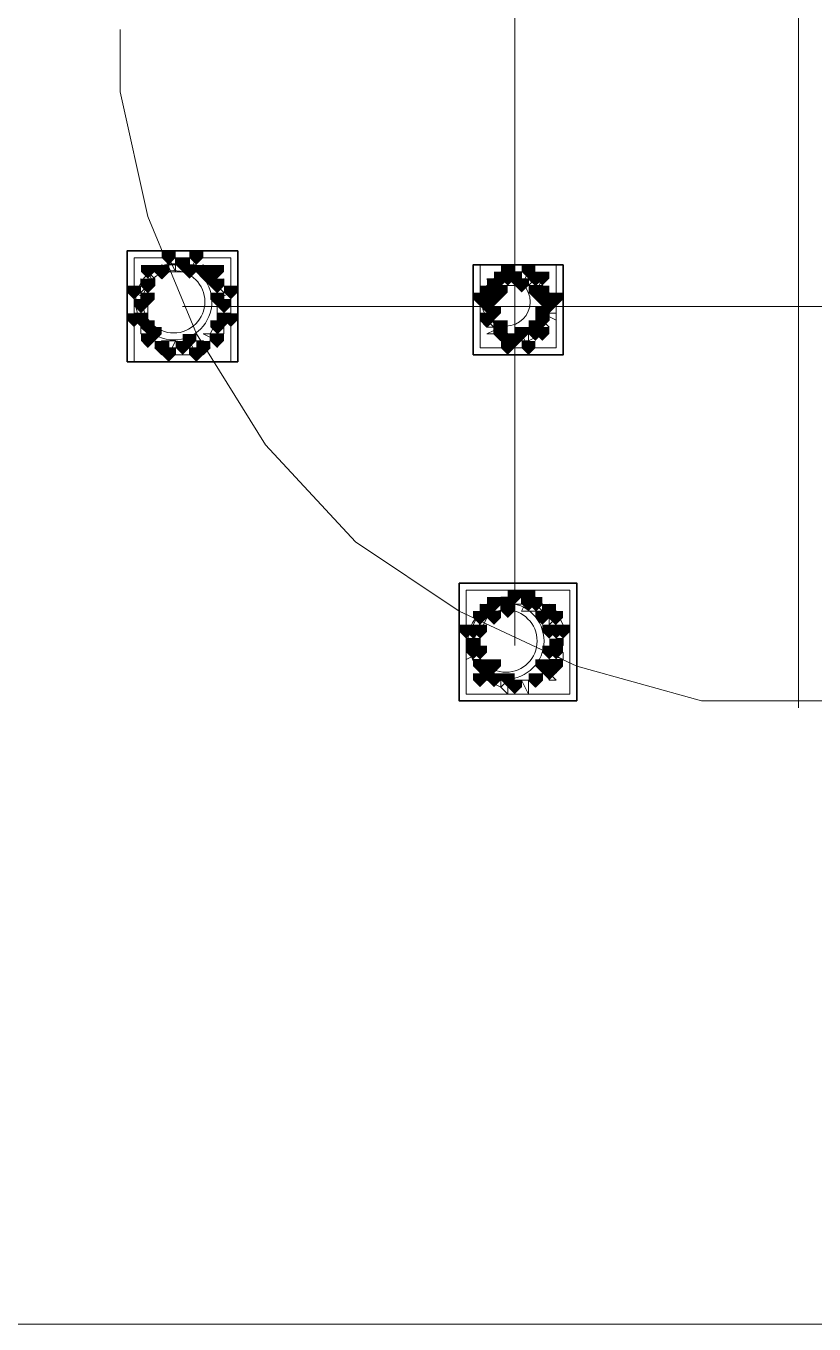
# Model space of a CAD drawing. Header units: millimetres. Extents: x 2315 to 4619, y 1334 to 1897.
# Drawn here: x 3493.2 to 3500.16, y 1530.21 to 1541.67 of the extents above; entities that cross this region are included whole.
import ezdxf

# ---------------------------------------------------------------- set-up
doc = ezdxf.new("R2010")
doc.units = ezdxf.units.MM
for name, color, linetype, true_color in [('PDF_10', 7, 'Continuous', 0x00b85c), ('PDF_AXIS', 7, 'Continuous', 0x00b85c), ('PDF_柱构件', 7, 'Continuous', 0x00b85c), ('PDF_转运站初步方案', 7, 'Continuous', 0x00b85c)]:
    doc.layers.add(name, color=color, linetype=linetype, true_color=true_color)
doc.layers.add('PDF_中心线层', color=1, linetype='Continuous')
doc.layers.add('PDF_粗实线层', color=7, linetype='Continuous')

msp = doc.modelspace()

# ---------------------------------------------------------------- hatches: boundary and pattern name
at = {"layer": 'PDF_10', "transparency": 33554559}
for points in [[(3494.583, 1539.62), (3494.522, 1539.62), (3494.522, 1539.558), (3494.583, 1539.497), (3494.644, 1539.558), (3494.644, 1539.62)], [(3494.583, 1539.62), (3494.522, 1539.62), (3494.522, 1539.558), (3494.583, 1539.497), (3494.644, 1539.558), (3494.644, 1539.62)], [(3494.583, 1539.62), (3494.522, 1539.62), (3494.522, 1539.558), (3494.583, 1539.497), (3494.644, 1539.558), (3494.644, 1539.62)], [(3494.4, 1539.558), (3494.338, 1539.558), (3494.338, 1539.497), (3494.4, 1539.436), (3494.461, 1539.497), (3494.461, 1539.558)], [(3494.4, 1539.558), (3494.338, 1539.558), (3494.338, 1539.497), (3494.4, 1539.436), (3494.461, 1539.497), (3494.461, 1539.558)], [(3494.4, 1539.558), (3494.338, 1539.558), (3494.338, 1539.497), (3494.4, 1539.436), (3494.461, 1539.497), (3494.461, 1539.558)], [(3494.766, 1539.558), (3494.705, 1539.558), (3494.705, 1539.497), (3494.766, 1539.436), (3494.827, 1539.497), (3494.827, 1539.558)], [(3494.766, 1539.558), (3494.705, 1539.558), (3494.705, 1539.497), (3494.766, 1539.436), (3494.827, 1539.497), (3494.827, 1539.558)], [(3494.766, 1539.558), (3494.705, 1539.558), (3494.705, 1539.497), (3494.766, 1539.436), (3494.827, 1539.497), (3494.827, 1539.558)], [(3497.393, 1539.497), (3497.331, 1539.497), (3497.331, 1539.436), (3497.393, 1539.375), (3497.454, 1539.436), (3497.454, 1539.497)], [(3497.393, 1539.497), (3497.331, 1539.497), (3497.331, 1539.436), (3497.393, 1539.375), (3497.454, 1539.436), (3497.454, 1539.497)], [(3497.515, 1539.497), (3497.454, 1539.497), (3497.454, 1539.436), (3497.515, 1539.375), (3497.576, 1539.436), (3497.576, 1539.497)], [(3497.515, 1539.497), (3497.454, 1539.497), (3497.454, 1539.436), (3497.515, 1539.375), (3497.576, 1539.436), (3497.576, 1539.497)], [(3497.698, 1539.497), (3497.637, 1539.497), (3497.637, 1539.436), (3497.698, 1539.375), (3497.759, 1539.436), (3497.759, 1539.497)], [(3497.698, 1539.497), (3497.637, 1539.497), (3497.637, 1539.436), (3497.698, 1539.375), (3497.759, 1539.436), (3497.759, 1539.497)], [(3494.277, 1539.436), (3494.216, 1539.436), (3494.216, 1539.375), (3494.277, 1539.314), (3494.338, 1539.375), (3494.338, 1539.436)], [(3494.277, 1539.436), (3494.216, 1539.436), (3494.216, 1539.375), (3494.277, 1539.314), (3494.338, 1539.375), (3494.338, 1539.436)], [(3494.888, 1539.436), (3494.827, 1539.436), (3494.827, 1539.375), (3494.888, 1539.314), (3494.949, 1539.375), (3494.949, 1539.436)], [(3494.888, 1539.436), (3494.827, 1539.436), (3494.827, 1539.375), (3494.888, 1539.314), (3494.949, 1539.375), (3494.949, 1539.436)], [(3497.27, 1539.375), (3497.209, 1539.375), (3497.209, 1539.314), (3497.27, 1539.253), (3497.331, 1539.314), (3497.331, 1539.375)], [(3497.27, 1539.375), (3497.209, 1539.375), (3497.209, 1539.314), (3497.27, 1539.253), (3497.331, 1539.314), (3497.331, 1539.375)], [(3497.759, 1539.375), (3497.698, 1539.375), (3497.698, 1539.314), (3497.759, 1539.253), (3497.82, 1539.314), (3497.82, 1539.375)], [(3497.759, 1539.375), (3497.698, 1539.375), (3497.698, 1539.314), (3497.759, 1539.253), (3497.82, 1539.314), (3497.82, 1539.375)], [(3494.216, 1539.253), (3494.155, 1539.253), (3494.155, 1539.192), (3494.216, 1539.131), (3494.277, 1539.192), (3494.277, 1539.253)], [(3494.216, 1539.253), (3494.155, 1539.253), (3494.155, 1539.192), (3494.216, 1539.131), (3494.277, 1539.192), (3494.277, 1539.253)], [(3494.949, 1539.253), (3494.888, 1539.253), (3494.888, 1539.192), (3494.949, 1539.131), (3495.01, 1539.192), (3495.01, 1539.253)], [(3494.949, 1539.253), (3494.888, 1539.253), (3494.888, 1539.192), (3494.949, 1539.131), (3495.01, 1539.192), (3495.01, 1539.253)], [(3497.27, 1539.253), (3497.209, 1539.253), (3497.209, 1539.192), (3497.27, 1539.131), (3497.331, 1539.192), (3497.331, 1539.253)], [(3497.27, 1539.253), (3497.209, 1539.253), (3497.209, 1539.192), (3497.27, 1539.131), (3497.331, 1539.192), (3497.331, 1539.253)], [(3497.82, 1539.253), (3497.759, 1539.253), (3497.759, 1539.192), (3497.82, 1539.131), (3497.881, 1539.192), (3497.881, 1539.253)], [(3497.82, 1539.253), (3497.759, 1539.253), (3497.759, 1539.192), (3497.82, 1539.131), (3497.881, 1539.192), (3497.881, 1539.253)], [(3497.27, 1539.131), (3497.209, 1539.131), (3497.209, 1539.07), (3497.27, 1539.009), (3497.331, 1539.07), (3497.331, 1539.131)], [(3497.27, 1539.131), (3497.209, 1539.131), (3497.209, 1539.07), (3497.27, 1539.009), (3497.331, 1539.07), (3497.331, 1539.131)], [(3497.759, 1539.131), (3497.698, 1539.131), (3497.698, 1539.07), (3497.759, 1539.009), (3497.82, 1539.07), (3497.82, 1539.131)], [(3497.759, 1539.131), (3497.698, 1539.131), (3497.698, 1539.07), (3497.759, 1539.009), (3497.82, 1539.07), (3497.82, 1539.131)], [(3494.277, 1539.07), (3494.216, 1539.07), (3494.216, 1539.009), (3494.277, 1538.948), (3494.338, 1539.009), (3494.338, 1539.07)], [(3494.277, 1539.07), (3494.216, 1539.07), (3494.216, 1539.009), (3494.277, 1538.948), (3494.338, 1539.009), (3494.338, 1539.07)], [(3494.888, 1539.07), (3494.827, 1539.07), (3494.827, 1539.009), (3494.888, 1538.948), (3494.949, 1539.009), (3494.949, 1539.07)], [(3494.888, 1539.07), (3494.827, 1539.07), (3494.827, 1539.009), (3494.888, 1538.948), (3494.949, 1539.009), (3494.949, 1539.07)], [(3497.393, 1539.009), (3497.331, 1539.009), (3497.331, 1538.948), (3497.393, 1538.887), (3497.454, 1538.948), (3497.454, 1539.009)], [(3497.393, 1539.009), (3497.331, 1539.009), (3497.331, 1538.948), (3497.393, 1538.887), (3497.454, 1538.948), (3497.454, 1539.009)], [(3497.393, 1539.009), (3497.331, 1539.009), (3497.331, 1538.948), (3497.393, 1538.887), (3497.454, 1538.948), (3497.454, 1539.009)], [(3497.515, 1538.948), (3497.454, 1538.948), (3497.454, 1538.887), (3497.515, 1538.825), (3497.576, 1538.887), (3497.576, 1538.948)], [(3497.515, 1538.948), (3497.454, 1538.948), (3497.454, 1538.887), (3497.515, 1538.825), (3497.576, 1538.887), (3497.576, 1538.948)], [(3497.698, 1539.009), (3497.637, 1539.009), (3497.637, 1538.948), (3497.698, 1538.887), (3497.759, 1538.948), (3497.759, 1539.009)], [(3497.698, 1539.009), (3497.637, 1539.009), (3497.637, 1538.948), (3497.698, 1538.887), (3497.759, 1538.948), (3497.759, 1539.009)], [(3494.4, 1538.887), (3494.338, 1538.887), (3494.338, 1538.825), (3494.4, 1538.764), (3494.461, 1538.825), (3494.461, 1538.887)], [(3494.4, 1538.887), (3494.338, 1538.887), (3494.338, 1538.825), (3494.4, 1538.764), (3494.461, 1538.825), (3494.461, 1538.887)], [(3494.583, 1538.887), (3494.522, 1538.887), (3494.522, 1538.825), (3494.583, 1538.764), (3494.644, 1538.825), (3494.644, 1538.887)], [(3494.583, 1538.887), (3494.522, 1538.887), (3494.522, 1538.825), (3494.583, 1538.764), (3494.644, 1538.825), (3494.644, 1538.887)], [(3494.766, 1538.887), (3494.705, 1538.887), (3494.705, 1538.825), (3494.766, 1538.764), (3494.827, 1538.825), (3494.827, 1538.887)], [(3494.766, 1538.887), (3494.705, 1538.887), (3494.705, 1538.825), (3494.766, 1538.764), (3494.827, 1538.825), (3494.827, 1538.887)], [(3497.331, 1536.627), (3497.27, 1536.627), (3497.27, 1536.565), (3497.331, 1536.504), (3497.393, 1536.565), (3497.393, 1536.627)], [(3497.331, 1536.627), (3497.27, 1536.627), (3497.27, 1536.565), (3497.331, 1536.504), (3497.393, 1536.565), (3497.393, 1536.627)], [(3497.515, 1536.688), (3497.454, 1536.688), (3497.454, 1536.627), (3497.515, 1536.565), (3497.576, 1536.627), (3497.576, 1536.688)], [(3497.515, 1536.688), (3497.454, 1536.688), (3497.454, 1536.627), (3497.515, 1536.565), (3497.576, 1536.627), (3497.576, 1536.688)], [(3497.698, 1536.627), (3497.637, 1536.627), (3497.637, 1536.565), (3497.698, 1536.504), (3497.759, 1536.565), (3497.759, 1536.627)], [(3497.698, 1536.627), (3497.637, 1536.627), (3497.637, 1536.565), (3497.698, 1536.504), (3497.759, 1536.565), (3497.759, 1536.627)], [(3497.209, 1536.504), (3497.148, 1536.504), (3497.148, 1536.443), (3497.209, 1536.382), (3497.27, 1536.443), (3497.27, 1536.504)], [(3497.209, 1536.504), (3497.148, 1536.504), (3497.148, 1536.443), (3497.209, 1536.382), (3497.27, 1536.443), (3497.27, 1536.504)], [(3497.881, 1536.504), (3497.82, 1536.504), (3497.82, 1536.443), (3497.881, 1536.382), (3497.942, 1536.443), (3497.942, 1536.504)], [(3497.881, 1536.504), (3497.82, 1536.504), (3497.82, 1536.443), (3497.881, 1536.382), (3497.942, 1536.443), (3497.942, 1536.504)], [(3497.148, 1536.26), (3497.087, 1536.26), (3497.087, 1536.199), (3497.148, 1536.138), (3497.209, 1536.199), (3497.209, 1536.26)], [(3497.148, 1536.26), (3497.087, 1536.26), (3497.087, 1536.199), (3497.148, 1536.138), (3497.209, 1536.199), (3497.209, 1536.26)], [(3497.881, 1536.26), (3497.82, 1536.26), (3497.82, 1536.199), (3497.881, 1536.138), (3497.942, 1536.199), (3497.942, 1536.26)], [(3497.881, 1536.26), (3497.82, 1536.26), (3497.82, 1536.199), (3497.881, 1536.138), (3497.942, 1536.199), (3497.942, 1536.26)], [(3497.209, 1536.077), (3497.148, 1536.077), (3497.148, 1536.016), (3497.209, 1535.955), (3497.27, 1536.016), (3497.27, 1536.077)], [(3497.209, 1536.077), (3497.148, 1536.077), (3497.148, 1536.016), (3497.209, 1535.955), (3497.27, 1536.016), (3497.27, 1536.077)], [(3497.881, 1536.077), (3497.82, 1536.077), (3497.82, 1536.016), (3497.881, 1535.955), (3497.942, 1536.016), (3497.942, 1536.077)], [(3497.881, 1536.077), (3497.82, 1536.077), (3497.82, 1536.016), (3497.881, 1535.955), (3497.942, 1536.016), (3497.942, 1536.077)], [(3497.331, 1535.955), (3497.27, 1535.955), (3497.27, 1535.894), (3497.331, 1535.832), (3497.393, 1535.894), (3497.393, 1535.955)], [(3497.331, 1535.955), (3497.27, 1535.955), (3497.27, 1535.894), (3497.331, 1535.832), (3497.393, 1535.894), (3497.393, 1535.955)], [(3497.331, 1535.955), (3497.27, 1535.955), (3497.27, 1535.894), (3497.331, 1535.832), (3497.393, 1535.894), (3497.393, 1535.955)], [(3497.698, 1535.955), (3497.637, 1535.955), (3497.637, 1535.894), (3497.698, 1535.832), (3497.759, 1535.894), (3497.759, 1535.955)], [(3497.698, 1535.955), (3497.637, 1535.955), (3497.637, 1535.894), (3497.698, 1535.832), (3497.759, 1535.894), (3497.759, 1535.955)], [(3497.515, 1535.894), (3497.454, 1535.894), (3497.454, 1535.832), (3497.515, 1535.771), (3497.576, 1535.832), (3497.576, 1535.894)], [(3497.515, 1535.894), (3497.454, 1535.894), (3497.454, 1535.832), (3497.515, 1535.771), (3497.576, 1535.832), (3497.576, 1535.894)]]:
    msp.add_hatch(color=256, dxfattribs=at).paths.add_polyline_path(points)
at = {"layer": 'PDF_柱构件', "transparency": 33554559}
for points in [[(3494.461, 1539.681), (3494.4, 1539.681), (3494.4, 1539.62), (3494.461, 1539.558), (3494.522, 1539.62), (3494.522, 1539.681)], [(3494.705, 1539.681), (3494.644, 1539.681), (3494.644, 1539.62), (3494.705, 1539.558), (3494.766, 1539.62), (3494.766, 1539.681)], [(3494.277, 1539.558), (3494.216, 1539.558), (3494.216, 1539.497), (3494.277, 1539.436), (3494.338, 1539.497), (3494.338, 1539.558)], [(3494.644, 1539.558), (3494.583, 1539.558), (3494.583, 1539.497), (3494.644, 1539.436), (3494.705, 1539.497), (3494.705, 1539.558)], [(3494.827, 1539.497), (3494.766, 1539.497), (3494.766, 1539.436), (3494.827, 1539.375), (3494.888, 1539.436), (3494.888, 1539.497)], [(3494.888, 1539.558), (3494.827, 1539.558), (3494.827, 1539.497), (3494.888, 1539.436), (3494.949, 1539.497), (3494.949, 1539.558)], [(3497.454, 1539.558), (3497.393, 1539.558), (3497.393, 1539.497), (3497.454, 1539.436), (3497.515, 1539.497), (3497.515, 1539.558)], [(3497.454, 1539.497), (3497.393, 1539.497), (3497.393, 1539.436), (3497.454, 1539.375), (3497.515, 1539.436), (3497.515, 1539.497)], [(3497.637, 1539.558), (3497.576, 1539.558), (3497.576, 1539.497), (3497.637, 1539.436), (3497.698, 1539.497), (3497.698, 1539.558)], [(3497.759, 1539.497), (3497.698, 1539.497), (3497.698, 1539.436), (3497.759, 1539.375), (3497.82, 1539.436), (3497.82, 1539.497)], [(3494.155, 1539.375), (3494.094, 1539.375), (3494.094, 1539.314), (3494.155, 1539.253), (3494.216, 1539.314), (3494.216, 1539.375)], [(3495.01, 1539.375), (3494.949, 1539.375), (3494.949, 1539.314), (3495.01, 1539.253), (3495.071, 1539.314), (3495.071, 1539.375)], [(3497.331, 1539.436), (3497.27, 1539.436), (3497.27, 1539.375), (3497.331, 1539.314), (3497.393, 1539.375), (3497.393, 1539.436)], [(3497.393, 1539.375), (3497.331, 1539.375), (3497.331, 1539.314), (3497.393, 1539.253), (3497.454, 1539.314), (3497.454, 1539.375)], [(3497.576, 1539.436), (3497.515, 1539.436), (3497.515, 1539.375), (3497.576, 1539.314), (3497.637, 1539.375), (3497.637, 1539.436)], [(3497.698, 1539.375), (3497.637, 1539.375), (3497.637, 1539.314), (3497.698, 1539.253), (3497.759, 1539.314), (3497.759, 1539.375)], [(3494.277, 1539.314), (3494.216, 1539.314), (3494.216, 1539.253), (3494.277, 1539.192), (3494.338, 1539.253), (3494.338, 1539.314)], [(3494.888, 1539.314), (3494.827, 1539.314), (3494.827, 1539.253), (3494.888, 1539.192), (3494.949, 1539.253), (3494.949, 1539.314)], [(3497.209, 1539.314), (3497.148, 1539.314), (3497.148, 1539.253), (3497.209, 1539.192), (3497.27, 1539.253), (3497.27, 1539.314)], [(3497.27, 1539.314), (3497.209, 1539.314), (3497.209, 1539.253), (3497.27, 1539.192), (3497.331, 1539.253), (3497.331, 1539.314)], [(3497.331, 1539.314), (3497.27, 1539.314), (3497.27, 1539.253), (3497.331, 1539.192), (3497.393, 1539.253), (3497.393, 1539.314)], [(3497.759, 1539.314), (3497.698, 1539.314), (3497.698, 1539.253), (3497.759, 1539.192), (3497.82, 1539.253), (3497.82, 1539.314)], [(3497.82, 1539.314), (3497.759, 1539.314), (3497.759, 1539.253), (3497.82, 1539.192), (3497.881, 1539.253), (3497.881, 1539.314)], [(3497.881, 1539.314), (3497.82, 1539.314), (3497.82, 1539.253), (3497.881, 1539.192), (3497.942, 1539.253), (3497.942, 1539.314)], [(3494.155, 1539.131), (3494.094, 1539.131), (3494.094, 1539.07), (3494.155, 1539.009), (3494.216, 1539.07), (3494.216, 1539.131)], [(3494.216, 1539.131), (3494.155, 1539.131), (3494.155, 1539.07), (3494.216, 1539.009), (3494.277, 1539.07), (3494.277, 1539.131)], [(3494.949, 1539.131), (3494.888, 1539.131), (3494.888, 1539.07), (3494.949, 1539.009), (3495.01, 1539.07), (3495.01, 1539.131)], [(3495.01, 1539.131), (3494.949, 1539.131), (3494.949, 1539.07), (3495.01, 1539.009), (3495.071, 1539.07), (3495.071, 1539.131)], [(3497.331, 1539.192), (3497.27, 1539.192), (3497.27, 1539.131), (3497.331, 1539.07), (3497.393, 1539.131), (3497.393, 1539.192)], [(3497.759, 1539.192), (3497.698, 1539.192), (3497.698, 1539.131), (3497.759, 1539.07), (3497.82, 1539.131), (3497.82, 1539.192)], [(3497.393, 1539.07), (3497.331, 1539.07), (3497.331, 1539.009), (3497.393, 1538.948), (3497.454, 1539.009), (3497.454, 1539.07)], [(3497.698, 1539.07), (3497.637, 1539.07), (3497.637, 1539.009), (3497.698, 1538.948), (3497.759, 1539.009), (3497.759, 1539.07)], [(3494.277, 1538.948), (3494.216, 1538.948), (3494.216, 1538.887), (3494.277, 1538.825), (3494.338, 1538.887), (3494.338, 1538.948)], [(3494.338, 1539.009), (3494.277, 1539.009), (3494.277, 1538.948), (3494.338, 1538.887), (3494.4, 1538.948), (3494.4, 1539.009)], [(3494.644, 1538.948), (3494.583, 1538.948), (3494.583, 1538.887), (3494.644, 1538.825), (3494.705, 1538.887), (3494.705, 1538.948)], [(3494.888, 1538.948), (3494.827, 1538.948), (3494.827, 1538.887), (3494.888, 1538.825), (3494.949, 1538.887), (3494.949, 1538.948)], [(3497.454, 1538.948), (3497.393, 1538.948), (3497.393, 1538.887), (3497.454, 1538.825), (3497.515, 1538.887), (3497.515, 1538.948)], [(3497.576, 1539.009), (3497.515, 1539.009), (3497.515, 1538.948), (3497.576, 1538.887), (3497.637, 1538.948), (3497.637, 1539.009)], [(3497.759, 1539.009), (3497.698, 1539.009), (3497.698, 1538.948), (3497.759, 1538.887), (3497.82, 1538.948), (3497.82, 1539.009)], [(3494.461, 1538.825), (3494.4, 1538.825), (3494.4, 1538.764), (3494.461, 1538.703), (3494.522, 1538.764), (3494.522, 1538.825)], [(3494.705, 1538.825), (3494.644, 1538.825), (3494.644, 1538.764), (3494.705, 1538.703), (3494.766, 1538.764), (3494.766, 1538.825)], [(3497.454, 1538.887), (3497.393, 1538.887), (3497.393, 1538.825), (3497.454, 1538.764), (3497.515, 1538.825), (3497.515, 1538.887)], [(3497.637, 1538.887), (3497.576, 1538.887), (3497.576, 1538.825), (3497.637, 1538.764), (3497.698, 1538.825), (3497.698, 1538.887)], [(3497.454, 1536.627), (3497.393, 1536.627), (3497.393, 1536.565), (3497.454, 1536.504), (3497.515, 1536.565), (3497.515, 1536.627)], [(3497.637, 1536.688), (3497.576, 1536.688), (3497.576, 1536.627), (3497.637, 1536.565), (3497.698, 1536.627), (3497.698, 1536.688)], [(3497.637, 1536.627), (3497.576, 1536.627), (3497.576, 1536.565), (3497.637, 1536.504), (3497.698, 1536.565), (3497.698, 1536.627)], [(3497.27, 1536.565), (3497.209, 1536.565), (3497.209, 1536.504), (3497.27, 1536.443), (3497.331, 1536.504), (3497.331, 1536.565)], [(3497.331, 1536.504), (3497.27, 1536.504), (3497.27, 1536.443), (3497.331, 1536.382), (3497.393, 1536.443), (3497.393, 1536.504)], [(3497.454, 1536.565), (3497.393, 1536.565), (3497.393, 1536.504), (3497.454, 1536.443), (3497.515, 1536.504), (3497.515, 1536.565)], [(3497.759, 1536.504), (3497.698, 1536.504), (3497.698, 1536.443), (3497.759, 1536.382), (3497.82, 1536.443), (3497.82, 1536.504)], [(3497.82, 1536.565), (3497.759, 1536.565), (3497.759, 1536.504), (3497.82, 1536.443), (3497.881, 1536.504), (3497.881, 1536.565)], [(3497.087, 1536.382), (3497.026, 1536.382), (3497.026, 1536.321), (3497.087, 1536.26), (3497.148, 1536.321), (3497.148, 1536.382)], [(3497.148, 1536.382), (3497.087, 1536.382), (3497.087, 1536.321), (3497.148, 1536.26), (3497.209, 1536.321), (3497.209, 1536.382)], [(3497.209, 1536.382), (3497.148, 1536.382), (3497.148, 1536.321), (3497.209, 1536.26), (3497.27, 1536.321), (3497.27, 1536.382)], [(3497.82, 1536.382), (3497.759, 1536.382), (3497.759, 1536.321), (3497.82, 1536.26), (3497.881, 1536.321), (3497.881, 1536.382)], [(3497.881, 1536.382), (3497.82, 1536.382), (3497.82, 1536.321), (3497.881, 1536.26), (3497.942, 1536.321), (3497.942, 1536.382)], [(3497.942, 1536.382), (3497.881, 1536.382), (3497.881, 1536.321), (3497.942, 1536.26), (3498.003, 1536.321), (3498.003, 1536.382)], [(3497.148, 1536.199), (3497.087, 1536.199), (3497.087, 1536.138), (3497.148, 1536.077), (3497.209, 1536.138), (3497.209, 1536.199)], [(3497.209, 1536.199), (3497.148, 1536.199), (3497.148, 1536.138), (3497.209, 1536.077), (3497.27, 1536.138), (3497.27, 1536.199)], [(3497.82, 1536.199), (3497.759, 1536.199), (3497.759, 1536.138), (3497.82, 1536.077), (3497.881, 1536.138), (3497.881, 1536.199)], [(3497.881, 1536.199), (3497.82, 1536.199), (3497.82, 1536.138), (3497.881, 1536.077), (3497.942, 1536.138), (3497.942, 1536.199)], [(3497.331, 1536.077), (3497.27, 1536.077), (3497.27, 1536.016), (3497.331, 1535.955), (3497.393, 1536.016), (3497.393, 1536.077)], [(3497.759, 1536.077), (3497.698, 1536.077), (3497.698, 1536.016), (3497.759, 1535.955), (3497.82, 1536.016), (3497.82, 1536.077)], [(3497.209, 1535.955), (3497.148, 1535.955), (3497.148, 1535.894), (3497.209, 1535.832), (3497.27, 1535.894), (3497.27, 1535.955)], [(3497.27, 1536.016), (3497.209, 1536.016), (3497.209, 1535.955), (3497.27, 1535.894), (3497.331, 1535.955), (3497.331, 1536.016)], [(3497.454, 1535.955), (3497.393, 1535.955), (3497.393, 1535.894), (3497.454, 1535.832), (3497.515, 1535.894), (3497.515, 1535.955)], [(3497.82, 1536.016), (3497.759, 1536.016), (3497.759, 1535.955), (3497.82, 1535.894), (3497.881, 1535.955), (3497.881, 1536.016)]]:
    msp.add_hatch(color=256, dxfattribs=at).paths.add_polyline_path(points)
at = {"layer": 'PDF_转运站初步方案', "transparency": 33554559}
for points in [[(3494.583, 1539.62), (3494.522, 1539.62), (3494.522, 1539.558), (3494.583, 1539.497), (3494.644, 1539.558), (3494.644, 1539.62)], [(3494.583, 1539.62), (3494.522, 1539.62), (3494.522, 1539.558), (3494.583, 1539.497), (3494.644, 1539.558), (3494.644, 1539.62)], [(3494.4, 1539.558), (3494.338, 1539.558), (3494.338, 1539.497), (3494.4, 1539.436), (3494.461, 1539.497), (3494.461, 1539.558)], [(3494.4, 1539.558), (3494.338, 1539.558), (3494.338, 1539.497), (3494.4, 1539.436), (3494.461, 1539.497), (3494.461, 1539.558)], [(3494.766, 1539.558), (3494.705, 1539.558), (3494.705, 1539.497), (3494.766, 1539.436), (3494.827, 1539.497), (3494.827, 1539.558)], [(3494.766, 1539.558), (3494.705, 1539.558), (3494.705, 1539.497), (3494.766, 1539.436), (3494.827, 1539.497), (3494.827, 1539.558)], [(3497.393, 1539.497), (3497.331, 1539.497), (3497.331, 1539.436), (3497.393, 1539.375), (3497.454, 1539.436), (3497.454, 1539.497)], [(3497.393, 1539.497), (3497.331, 1539.497), (3497.331, 1539.436), (3497.393, 1539.375), (3497.454, 1539.436), (3497.454, 1539.497)], [(3497.515, 1539.497), (3497.454, 1539.497), (3497.454, 1539.436), (3497.515, 1539.375), (3497.576, 1539.436), (3497.576, 1539.497)], [(3497.515, 1539.497), (3497.454, 1539.497), (3497.454, 1539.436), (3497.515, 1539.375), (3497.576, 1539.436), (3497.576, 1539.497)], [(3497.698, 1539.497), (3497.637, 1539.497), (3497.637, 1539.436), (3497.698, 1539.375), (3497.759, 1539.436), (3497.759, 1539.497)], [(3497.698, 1539.497), (3497.637, 1539.497), (3497.637, 1539.436), (3497.698, 1539.375), (3497.759, 1539.436), (3497.759, 1539.497)], [(3494.277, 1539.436), (3494.216, 1539.436), (3494.216, 1539.375), (3494.277, 1539.314), (3494.338, 1539.375), (3494.338, 1539.436)], [(3494.277, 1539.436), (3494.216, 1539.436), (3494.216, 1539.375), (3494.277, 1539.314), (3494.338, 1539.375), (3494.338, 1539.436)], [(3494.888, 1539.436), (3494.827, 1539.436), (3494.827, 1539.375), (3494.888, 1539.314), (3494.949, 1539.375), (3494.949, 1539.436)], [(3494.888, 1539.436), (3494.827, 1539.436), (3494.827, 1539.375), (3494.888, 1539.314), (3494.949, 1539.375), (3494.949, 1539.436)], [(3497.27, 1539.375), (3497.209, 1539.375), (3497.209, 1539.314), (3497.27, 1539.253), (3497.331, 1539.314), (3497.331, 1539.375)], [(3497.27, 1539.375), (3497.209, 1539.375), (3497.209, 1539.314), (3497.27, 1539.253), (3497.331, 1539.314), (3497.331, 1539.375)], [(3497.759, 1539.375), (3497.698, 1539.375), (3497.698, 1539.314), (3497.759, 1539.253), (3497.82, 1539.314), (3497.82, 1539.375)], [(3497.759, 1539.375), (3497.698, 1539.375), (3497.698, 1539.314), (3497.759, 1539.253), (3497.82, 1539.314), (3497.82, 1539.375)], [(3494.216, 1539.253), (3494.155, 1539.253), (3494.155, 1539.192), (3494.216, 1539.131), (3494.277, 1539.192), (3494.277, 1539.253)], [(3494.216, 1539.253), (3494.155, 1539.253), (3494.155, 1539.192), (3494.216, 1539.131), (3494.277, 1539.192), (3494.277, 1539.253)], [(3494.949, 1539.253), (3494.888, 1539.253), (3494.888, 1539.192), (3494.949, 1539.131), (3495.01, 1539.192), (3495.01, 1539.253)], [(3494.949, 1539.253), (3494.888, 1539.253), (3494.888, 1539.192), (3494.949, 1539.131), (3495.01, 1539.192), (3495.01, 1539.253)], [(3497.27, 1539.253), (3497.209, 1539.253), (3497.209, 1539.192), (3497.27, 1539.131), (3497.331, 1539.192), (3497.331, 1539.253)], [(3497.27, 1539.253), (3497.209, 1539.253), (3497.209, 1539.192), (3497.27, 1539.131), (3497.331, 1539.192), (3497.331, 1539.253)], [(3497.82, 1539.253), (3497.759, 1539.253), (3497.759, 1539.192), (3497.82, 1539.131), (3497.881, 1539.192), (3497.881, 1539.253)], [(3497.82, 1539.253), (3497.759, 1539.253), (3497.759, 1539.192), (3497.82, 1539.131), (3497.881, 1539.192), (3497.881, 1539.253)], [(3497.27, 1539.131), (3497.209, 1539.131), (3497.209, 1539.07), (3497.27, 1539.009), (3497.331, 1539.07), (3497.331, 1539.131)], [(3497.27, 1539.131), (3497.209, 1539.131), (3497.209, 1539.07), (3497.27, 1539.009), (3497.331, 1539.07), (3497.331, 1539.131)], [(3497.759, 1539.131), (3497.698, 1539.131), (3497.698, 1539.07), (3497.759, 1539.009), (3497.82, 1539.07), (3497.82, 1539.131)], [(3497.759, 1539.131), (3497.698, 1539.131), (3497.698, 1539.07), (3497.759, 1539.009), (3497.82, 1539.07), (3497.82, 1539.131)], [(3494.277, 1539.07), (3494.216, 1539.07), (3494.216, 1539.009), (3494.277, 1538.948), (3494.338, 1539.009), (3494.338, 1539.07)], [(3494.277, 1539.07), (3494.216, 1539.07), (3494.216, 1539.009), (3494.277, 1538.948), (3494.338, 1539.009), (3494.338, 1539.07)], [(3494.888, 1539.07), (3494.827, 1539.07), (3494.827, 1539.009), (3494.888, 1538.948), (3494.949, 1539.009), (3494.949, 1539.07)], [(3494.888, 1539.07), (3494.827, 1539.07), (3494.827, 1539.009), (3494.888, 1538.948), (3494.949, 1539.009), (3494.949, 1539.07)], [(3497.393, 1539.009), (3497.331, 1539.009), (3497.331, 1538.948), (3497.393, 1538.887), (3497.454, 1538.948), (3497.454, 1539.009)], [(3497.393, 1539.009), (3497.331, 1539.009), (3497.331, 1538.948), (3497.393, 1538.887), (3497.454, 1538.948), (3497.454, 1539.009)], [(3497.515, 1538.948), (3497.454, 1538.948), (3497.454, 1538.887), (3497.515, 1538.825), (3497.576, 1538.887), (3497.576, 1538.948)], [(3497.515, 1538.948), (3497.454, 1538.948), (3497.454, 1538.887), (3497.515, 1538.825), (3497.576, 1538.887), (3497.576, 1538.948)], [(3497.698, 1539.009), (3497.637, 1539.009), (3497.637, 1538.948), (3497.698, 1538.887), (3497.759, 1538.948), (3497.759, 1539.009)], [(3497.698, 1539.009), (3497.637, 1539.009), (3497.637, 1538.948), (3497.698, 1538.887), (3497.759, 1538.948), (3497.759, 1539.009)], [(3494.4, 1538.887), (3494.338, 1538.887), (3494.338, 1538.825), (3494.4, 1538.764), (3494.461, 1538.825), (3494.461, 1538.887)], [(3494.4, 1538.887), (3494.338, 1538.887), (3494.338, 1538.825), (3494.4, 1538.764), (3494.461, 1538.825), (3494.461, 1538.887)], [(3494.583, 1538.887), (3494.522, 1538.887), (3494.522, 1538.825), (3494.583, 1538.764), (3494.644, 1538.825), (3494.644, 1538.887)], [(3494.583, 1538.887), (3494.522, 1538.887), (3494.522, 1538.825), (3494.583, 1538.764), (3494.644, 1538.825), (3494.644, 1538.887)], [(3494.766, 1538.887), (3494.705, 1538.887), (3494.705, 1538.825), (3494.766, 1538.764), (3494.827, 1538.825), (3494.827, 1538.887)], [(3494.766, 1538.887), (3494.705, 1538.887), (3494.705, 1538.825), (3494.766, 1538.764), (3494.827, 1538.825), (3494.827, 1538.887)], [(3497.331, 1536.627), (3497.27, 1536.627), (3497.27, 1536.565), (3497.331, 1536.504), (3497.393, 1536.565), (3497.393, 1536.627)], [(3497.331, 1536.627), (3497.27, 1536.627), (3497.27, 1536.565), (3497.331, 1536.504), (3497.393, 1536.565), (3497.393, 1536.627)], [(3497.515, 1536.688), (3497.454, 1536.688), (3497.454, 1536.627), (3497.515, 1536.565), (3497.576, 1536.627), (3497.576, 1536.688)], [(3497.515, 1536.688), (3497.454, 1536.688), (3497.454, 1536.627), (3497.515, 1536.565), (3497.576, 1536.627), (3497.576, 1536.688)], [(3497.698, 1536.627), (3497.637, 1536.627), (3497.637, 1536.565), (3497.698, 1536.504), (3497.759, 1536.565), (3497.759, 1536.627)], [(3497.698, 1536.627), (3497.637, 1536.627), (3497.637, 1536.565), (3497.698, 1536.504), (3497.759, 1536.565), (3497.759, 1536.627)], [(3497.209, 1536.504), (3497.148, 1536.504), (3497.148, 1536.443), (3497.209, 1536.382), (3497.27, 1536.443), (3497.27, 1536.504)], [(3497.209, 1536.504), (3497.148, 1536.504), (3497.148, 1536.443), (3497.209, 1536.382), (3497.27, 1536.443), (3497.27, 1536.504)], [(3497.881, 1536.504), (3497.82, 1536.504), (3497.82, 1536.443), (3497.881, 1536.382), (3497.942, 1536.443), (3497.942, 1536.504)], [(3497.881, 1536.504), (3497.82, 1536.504), (3497.82, 1536.443), (3497.881, 1536.382), (3497.942, 1536.443), (3497.942, 1536.504)], [(3497.148, 1536.26), (3497.087, 1536.26), (3497.087, 1536.199), (3497.148, 1536.138), (3497.209, 1536.199), (3497.209, 1536.26)], [(3497.148, 1536.26), (3497.087, 1536.26), (3497.087, 1536.199), (3497.148, 1536.138), (3497.209, 1536.199), (3497.209, 1536.26)], [(3497.881, 1536.26), (3497.82, 1536.26), (3497.82, 1536.199), (3497.881, 1536.138), (3497.942, 1536.199), (3497.942, 1536.26)], [(3497.881, 1536.26), (3497.82, 1536.26), (3497.82, 1536.199), (3497.881, 1536.138), (3497.942, 1536.199), (3497.942, 1536.26)], [(3497.209, 1536.077), (3497.148, 1536.077), (3497.148, 1536.016), (3497.209, 1535.955), (3497.27, 1536.016), (3497.27, 1536.077)], [(3497.209, 1536.077), (3497.148, 1536.077), (3497.148, 1536.016), (3497.209, 1535.955), (3497.27, 1536.016), (3497.27, 1536.077)], [(3497.881, 1536.077), (3497.82, 1536.077), (3497.82, 1536.016), (3497.881, 1535.955), (3497.942, 1536.016), (3497.942, 1536.077)], [(3497.881, 1536.077), (3497.82, 1536.077), (3497.82, 1536.016), (3497.881, 1535.955), (3497.942, 1536.016), (3497.942, 1536.077)], [(3497.331, 1535.955), (3497.27, 1535.955), (3497.27, 1535.894), (3497.331, 1535.832), (3497.393, 1535.894), (3497.393, 1535.955)], [(3497.331, 1535.955), (3497.27, 1535.955), (3497.27, 1535.894), (3497.331, 1535.832), (3497.393, 1535.894), (3497.393, 1535.955)], [(3497.698, 1535.955), (3497.637, 1535.955), (3497.637, 1535.894), (3497.698, 1535.832), (3497.759, 1535.894), (3497.759, 1535.955)], [(3497.698, 1535.955), (3497.637, 1535.955), (3497.637, 1535.894), (3497.698, 1535.832), (3497.759, 1535.894), (3497.759, 1535.955)], [(3497.515, 1535.894), (3497.454, 1535.894), (3497.454, 1535.832), (3497.515, 1535.771), (3497.576, 1535.832), (3497.576, 1535.894)], [(3497.515, 1535.894), (3497.454, 1535.894), (3497.454, 1535.832), (3497.515, 1535.771), (3497.576, 1535.832), (3497.576, 1535.894)]]:
    msp.add_hatch(color=256, dxfattribs=at).paths.add_polyline_path(points)

# ---------------------------------------------------------------- linework, layer by layer
at = {"layer": 'PDF_10', "lineweight": 18}
for points in [[(3494.4, 1539.497), (3494.338, 1539.497)], [(3494.644, 1539.558), (3494.522, 1539.558)], [(3494.827, 1539.497), (3494.705, 1539.497)], [(3497.576, 1539.436), (3497.515, 1539.436), (3497.515, 1539.497)], [(3494.216, 1539.375), (3494.277, 1539.375), (3494.216, 1539.314)], [(3494.949, 1539.314), (3494.888, 1539.375), (3494.949, 1539.375)], [(3497.331, 1539.375), (3497.27, 1539.314), (3497.331, 1539.314)], [(3497.454, 1539.436), (3497.393, 1539.375), (3497.393, 1539.436)], [(3497.698, 1539.375), (3497.637, 1539.436)], [(3497.637, 1539.375), (3497.698, 1539.436)], [(3497.759, 1539.314), (3497.82, 1539.314), (3497.759, 1539.375)], [(3494.155, 1539.192), (3494.216, 1539.192), (3494.216, 1539.131)], [(3494.949, 1539.131), (3494.949, 1539.192), (3495.01, 1539.192)], [(3497.209, 1539.192), (3497.27, 1539.192), (3497.27, 1539.131)], [(3497.82, 1539.131), (3497.82, 1539.192), (3497.759, 1539.192)], [(3497.27, 1539.07), (3497.331, 1539.009)], [(3497.331, 1539.07), (3497.27, 1539.009)], [(3497.759, 1539.009), (3497.82, 1539.07)], [(3497.759, 1539.07), (3497.82, 1539.009)], [(3494.277, 1539.009), (3494.216, 1539.009), (3494.277, 1538.948)], [(3494.888, 1538.948), (3494.949, 1539.009), (3494.888, 1539.009)], [(3497.393, 1538.948), (3497.454, 1538.948)], [(3497.515, 1538.948), (3497.515, 1538.887), (3497.576, 1538.887)], [(3497.698, 1538.948), (3497.637, 1538.948), (3497.698, 1538.948)], [(3494.338, 1538.887), (3494.4, 1538.825), (3494.4, 1538.887)], [(3494.522, 1538.825), (3494.644, 1538.825)], [(3494.583, 1538.825), (3494.583, 1538.764)], [(3494.705, 1538.825), (3494.827, 1538.887)], [(3494.766, 1538.887), (3494.766, 1538.825)], [(3497.515, 1536.565), (3497.515, 1536.627), (3497.576, 1536.627)], [(3497.331, 1536.565), (3497.331, 1536.504), (3497.393, 1536.565)], [(3497.698, 1536.565), (3497.759, 1536.504)], [(3497.698, 1536.504), (3497.759, 1536.565)], [(3497.209, 1536.443), (3497.209, 1536.382), (3497.209, 1536.443)], [(3497.82, 1536.443), (3497.881, 1536.382)], [(3497.82, 1536.382), (3497.881, 1536.443)], [(3497.209, 1536.199), (3497.148, 1536.199), (3497.148, 1536.26)], [(3497.881, 1536.26), (3497.881, 1536.199), (3497.942, 1536.199)], [(3497.209, 1536.016), (3497.209, 1536.077), (3497.209, 1536.016)], [(3497.881, 1536.077), (3497.82, 1536.016)], [(3497.82, 1536.077), (3497.881, 1536.016)], [(3497.393, 1535.894), (3497.331, 1535.894)], [(3497.576, 1535.832), (3497.515, 1535.832), (3497.515, 1535.894)], [(3497.759, 1535.894), (3497.698, 1535.894), (3497.759, 1535.894)]]:
    msp.add_lwpolyline(points, dxfattribs=at)
at = {"layer": 'PDF_AXIS', "lineweight": 18}
for points in [[(3494.155, 1538.703), (3494.155, 1539.62), (3495.01, 1539.62), (3495.01, 1538.703)], [(3497.209, 1538.825), (3497.209, 1539.558), (3497.881, 1539.558), (3497.881, 1538.825)], [(3498.003, 1535.771), (3498.003, 1536.688), (3497.087, 1536.688), (3497.087, 1535.771)]]:
    msp.add_lwpolyline(points, close=True, dxfattribs=at)
at = {"layer": 'PDF_中心线层', "color": 112, "lineweight": 18, "true_color": 0x00b85c}
msp.add_lwpolyline([(3500.019, 1535.649), (3500.019, 1547.682)], close=True, dxfattribs=at)
for points in [[(3497.515, 1547.133), (3497.515, 1536.199)], [(3494.033, 1541.635), (3494.033, 1541.085), (3494.277, 1539.986), (3494.705, 1538.948), (3495.316, 1537.97), (3496.11, 1537.115), (3497.026, 1536.504), (3498.064, 1536.016), (3499.164, 1535.71), (3500.324, 1535.71), (3501.424, 1535.832), (3502.523, 1536.199), (3503.073, 1536.504)], [(3494.583, 1539.192), (3505.516, 1539.192)]]:
    msp.add_lwpolyline(points, dxfattribs=at)
at = {"layer": 'PDF_柱构件', "lineweight": 18}
for points in [[(3494.461, 1539.62), (3494.522, 1539.497), (3494.461, 1539.497)], [(3494.644, 1539.497), (3494.522, 1539.497), (3494.522, 1539.62), (3494.644, 1539.62)], [(3494.705, 1539.62), (3494.644, 1539.497)], [(3494.277, 1539.497), (3494.338, 1539.436), (3494.338, 1539.375)], [(3494.461, 1539.497), (3494.4, 1539.436), (3494.338, 1539.497), (3494.4, 1539.558)], [(3494.766, 1539.436), (3494.705, 1539.497), (3494.766, 1539.558), (3494.827, 1539.497)], [(3494.888, 1539.497), (3494.827, 1539.375), (3494.766, 1539.436)], [(3497.454, 1539.375), (3497.393, 1539.375), (3497.331, 1539.436), (3497.393, 1539.497)], [(3497.454, 1539.497), (3497.515, 1539.375), (3497.454, 1539.375)], [(3497.576, 1539.436), (3497.515, 1539.436), (3497.515, 1539.497), (3497.576, 1539.497)], [(3497.637, 1539.497), (3497.576, 1539.375)], [(3497.698, 1539.375), (3497.637, 1539.375), (3497.637, 1539.497), (3497.759, 1539.436)], [(3494.338, 1539.375), (3494.277, 1539.314), (3494.216, 1539.375), (3494.216, 1539.436)], [(3494.888, 1539.314), (3494.827, 1539.375), (3494.949, 1539.436), (3494.949, 1539.375)], [(3497.331, 1539.314), (3497.331, 1539.253), (3497.209, 1539.314), (3497.27, 1539.375)], [(3497.331, 1539.436), (3497.393, 1539.314), (3497.27, 1539.436)], [(3497.759, 1539.436), (3497.698, 1539.314)], [(3497.759, 1539.253), (3497.698, 1539.314), (3497.759, 1539.375), (3497.82, 1539.314)], [(3494.155, 1539.314), (3494.277, 1539.253)], [(3494.277, 1539.253), (3494.277, 1539.131), (3494.155, 1539.131), (3494.155, 1539.253)], [(3495.01, 1539.314), (3494.888, 1539.253)], [(3494.888, 1539.131), (3494.888, 1539.253), (3495.01, 1539.253), (3495.01, 1539.131)], [(3497.209, 1539.253), (3497.331, 1539.253)], [(3497.331, 1539.253), (3497.331, 1539.131), (3497.209, 1539.131), (3497.209, 1539.253)], [(3497.881, 1539.253), (3497.759, 1539.253)], [(3497.759, 1539.131), (3497.759, 1539.253), (3497.881, 1539.253), (3497.881, 1539.131)], [(3494.155, 1539.07), (3494.277, 1539.131), (3494.277, 1539.07)], [(3495.01, 1539.07), (3494.888, 1539.07), (3494.888, 1539.131)], [(3497.209, 1539.131), (3497.331, 1539.131), (3497.209, 1539.07)], [(3497.331, 1539.131), (3497.331, 1539.009), (3497.27, 1539.009), (3497.209, 1539.07)], [(3497.698, 1539.009), (3497.759, 1539.131), (3497.82, 1539.07), (3497.759, 1539.009)], [(3497.881, 1539.07), (3497.759, 1539.131), (3497.881, 1539.131)], [(3494.277, 1539.07), (3494.338, 1538.948), (3494.216, 1538.948), (3494.216, 1539.009)], [(3494.827, 1538.948), (3494.888, 1539.07), (3494.949, 1539.009), (3494.949, 1538.948)], [(3494.277, 1538.887), (3494.338, 1538.948)], [(3494.888, 1538.887), (3494.766, 1538.948), (3494.827, 1538.948)], [(3497.27, 1538.948), (3497.393, 1539.009), (3497.331, 1538.948)], [(3497.393, 1539.009), (3497.454, 1538.948), (3497.393, 1538.887), (3497.331, 1538.948)], [(3497.454, 1538.825), (3497.454, 1538.948), (3497.515, 1538.948)], [(3497.515, 1538.948), (3497.576, 1538.948), (3497.576, 1538.887), (3497.515, 1538.887)], [(3497.637, 1538.825), (3497.576, 1538.948)], [(3497.637, 1538.948), (3497.698, 1539.009), (3497.759, 1538.948), (3497.637, 1538.887)], [(3497.759, 1538.948), (3497.698, 1539.009)], [(3494.4, 1538.887), (3494.461, 1538.887), (3494.4, 1538.764), (3494.338, 1538.825)], [(3494.461, 1538.764), (3494.461, 1538.887), (3494.522, 1538.887)], [(3494.522, 1538.825), (3494.644, 1538.825), (3494.644, 1538.764), (3494.522, 1538.764)], [(3494.705, 1538.764), (3494.644, 1538.887)], [(3494.705, 1538.887), (3494.766, 1538.887), (3494.827, 1538.825), (3494.766, 1538.764)], [(3497.331, 1536.504), (3497.393, 1536.504), (3497.393, 1536.627), (3497.27, 1536.565)], [(3497.393, 1536.627), (3497.454, 1536.504), (3497.454, 1536.627)], [(3497.515, 1536.565), (3497.576, 1536.565), (3497.576, 1536.627), (3497.515, 1536.627)], [(3497.637, 1536.627), (3497.576, 1536.504), (3497.637, 1536.504)], [(3497.637, 1536.504), (3497.759, 1536.504), (3497.759, 1536.565), (3497.698, 1536.627)], [(3497.209, 1536.321), (3497.27, 1536.443), (3497.209, 1536.504), (3497.148, 1536.382)], [(3497.209, 1536.504), (3497.331, 1536.443), (3497.209, 1536.565)], [(3497.82, 1536.565), (3497.759, 1536.443), (3497.881, 1536.504)], [(3497.82, 1536.443), (3497.82, 1536.321), (3497.942, 1536.382), (3497.881, 1536.504)], [(3497.087, 1536.321), (3497.209, 1536.321)], [(3497.942, 1536.321), (3497.82, 1536.321)], [(3497.209, 1536.199), (3497.209, 1536.26), (3497.087, 1536.26), (3497.087, 1536.199)], [(3497.881, 1536.26), (3497.881, 1536.199), (3497.942, 1536.199), (3497.942, 1536.26)], [(3497.087, 1536.077), (3497.209, 1536.138), (3497.087, 1536.138)], [(3497.27, 1536.016), (3497.209, 1536.077), (3497.148, 1536.077), (3497.209, 1535.955)], [(3497.942, 1536.138), (3497.82, 1536.138), (3497.942, 1536.077)], [(3497.82, 1536.077), (3497.82, 1536.016), (3497.881, 1535.955), (3497.942, 1536.077)], [(3497.209, 1535.894), (3497.331, 1536.016)], [(3497.393, 1535.894), (3497.331, 1535.955), (3497.27, 1535.894), (3497.393, 1535.832)], [(3497.759, 1535.955), (3497.637, 1535.894), (3497.698, 1535.832), (3497.759, 1535.894)], [(3497.881, 1535.894), (3497.759, 1536.016), (3497.82, 1535.894)], [(3497.576, 1535.894), (3497.515, 1535.894), (3497.515, 1535.832), (3497.576, 1535.832)]]:
    msp.add_lwpolyline(points, close=True, dxfattribs=at)
for points in [[(3494.522, 1539.558), (3494.461, 1539.558)], [(3494.705, 1539.558), (3494.644, 1539.558)], [(3494.338, 1539.436), (3494.277, 1539.436)], [(3497.637, 1539.436), (3497.576, 1539.436)], [(3497.759, 1539.375), (3497.698, 1539.375)], [(3494.216, 1539.314), (3494.216, 1539.253)], [(3494.949, 1539.253), (3494.949, 1539.314)], [(3497.27, 1539.131), (3497.27, 1539.07)], [(3497.82, 1539.07), (3497.82, 1539.131)], [(3494.277, 1538.948), (3494.338, 1538.887)], [(3494.827, 1538.887), (3494.827, 1538.948)], [(3497.331, 1539.009), (3497.331, 1538.948)], [(3497.698, 1538.948), (3497.759, 1539.009)], [(3494.461, 1538.825), (3494.522, 1538.825)], [(3494.644, 1538.825), (3494.705, 1538.825)], [(3497.576, 1538.887), (3497.637, 1538.887)], [(3497.454, 1535.832), (3497.454, 1535.894), (3497.393, 1535.832), (3497.454, 1535.771), (3497.454, 1535.894)], [(3497.637, 1535.832), (3497.637, 1535.894), (3497.576, 1535.894), (3497.637, 1535.771), (3497.637, 1535.832), (3497.637, 1535.894)]]:
    msp.add_lwpolyline(points, dxfattribs=at)
at = {"layer": 'PDF_粗实线层', "color": 112, "lineweight": 35, "true_color": 0x00b85c}
for points in [[(3494.094, 1538.703), (3494.094, 1539.681), (3495.071, 1539.681), (3495.071, 1538.703)], [(3497.148, 1538.764), (3497.942, 1538.764), (3497.942, 1539.558), (3497.148, 1539.558)], [(3498.064, 1535.71), (3498.064, 1536.749), (3497.026, 1536.749), (3497.026, 1535.71)]]:
    msp.add_lwpolyline(points, close=True, dxfattribs=at)
at = {"layer": 'PDF_转运站初步方案', "color": 142, "lineweight": 5, "true_color": 0x00a5dd}
msp.add_lwpolyline([(3419.942, 1530.213), (4209.904, 1530.213)], dxfattribs=at)
at = {"layer": 'PDF_转运站初步方案', "lineweight": 18}
for centre, radius in [((3494.506, 1539.232), 0.336), ((3494.506, 1539.232), 0.275), ((3497.438, 1539.232), 0.214), ((3497.438, 1539.232), 0.214), ((3497.438, 1536.239), 0.336), ((3497.438, 1536.239), 0.275)]:
    msp.add_circle(centre, radius, dxfattribs=at)

doc.saveas('drawing.dxf')
